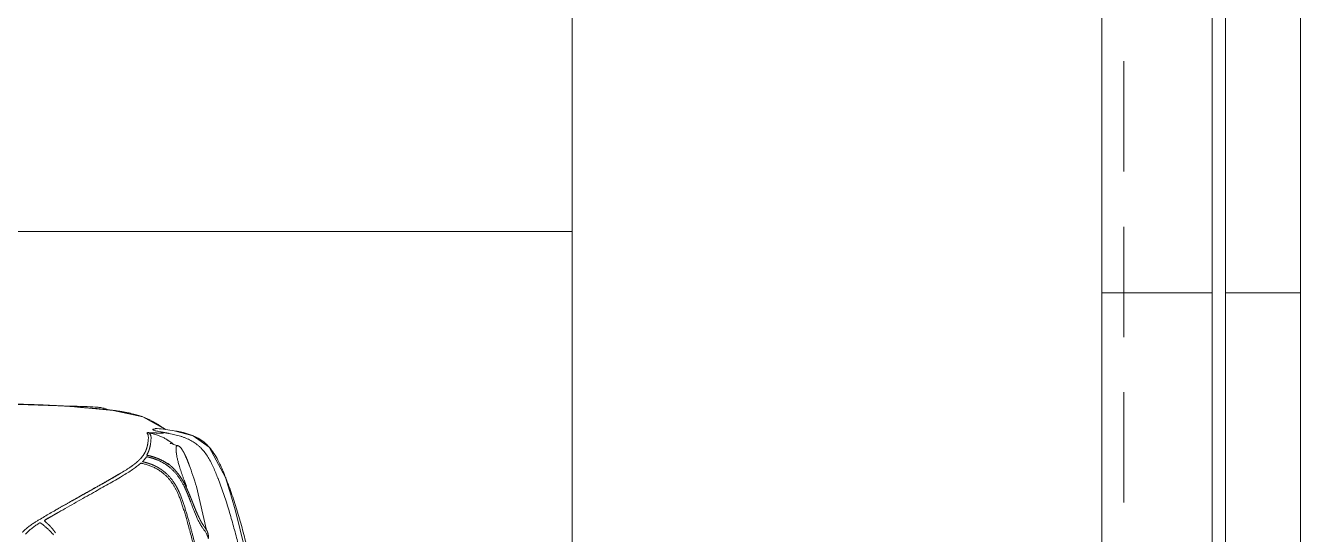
# Model space of a CAD drawing. Header units: metres. Extents: x -13316 to 152404, y -3899 to 30226.
# Drawn here: x 116609.7 to 116898.5, y 901.4 to 1016.8 of the extents above; entities that cross this region are included whole.
import ezdxf
from ezdxf.xclip import XClip

# ---------------------------------------------------------------- set-up
doc = ezdxf.new("R2010")
doc.units = ezdxf.units.M
doc.header["$LTSCALE"] = 100
doc.header["$MEASUREMENT"] = 0
doc.header["$XCLIPFRAME"] = 0
doc.linetypes.add('HIDDEN', pattern=[0.375, 0.25, -0.125])
doc.layers.get('0').update_dxf_attribs({"color": 9, "lineweight": 9})
for name, color, linetype, lineweight in [('04', 9, 'Continuous', 9), ('06A', 9, 'Continuous', 9), ('06D', 9, 'Continuous', 9), ('15', 9, 'Continuous', 9), ('40M', 9, 'Continuous', 9)]:
    doc.layers.add(name, color=color, linetype=linetype, lineweight=lineweight)

# ---------------------------------------------------------------- blocks, each defined once
blk = doc.blocks.new('p-harpusta-ust')
at = {"layer": '06A'}
for points in [[(2204.54, 3700), (712.54, 3700), (712.54, 3595), (729.54, 3595), (729.54, 3683), (2237.54, 3683), (2237.54, -103), (729.54, -103), (729.54, -3), (-30.46, -3), (-30.46, -20), (712.54, -20), (712.54, -120), (2204.54, -120)], [(1700, 3700), (1700, 3683.01)], [(2204.54, -75), (757.54, -75), (757.54, 25), (-30.46, 25), (-30.46, 0), (732.54, 0), (732.54, -100), (2234.54, -100), (2234.54, 3680), (732.54, 3680), (732.54, 3595), (757.54, 3595), (757.54, 3655), (2204.54, 3655)], [(1700, 3680), (1700, 3655)]]:
    blk.add_lwpolyline(points, dxfattribs=at)
at = {"layer": '06D', "linetype": 'HIDDEN'}
for points in [[(732.54, 3595), (732.54, 3680), (1572.54, 3680), (2204.54, 3680)], [(752.54, 3595), (752.54, 3660), (1572.54, 3660), (2204.54, 3660)]]:
    blk.add_lwpolyline(points, dxfattribs=at)
at = {"layer": '15'}
blk.add_lwpolyline([(729.54, 3595), (729.54, 3683), (2237.54, 3683), (2237.54, -103), (729.54, -103), (729.54, -3), (-30.46, -3), (-30.46, 0), (732.54, 0), (732.54, -100), (2234.54, -100), (2234.54, 3680), (732.54, 3680), (732.54, 3595)], close=True, dxfattribs=at)
blk = doc.blocks.new('p-araba-polo')
for p, q in [((3.7299, -0.546), (3.7299, -0.546)), ((3.7514, -0.624), (3.7743, -0.5251)), ((3.4392, -0.5659), (3.4392, -0.5659)), ((3.6419, -0.7275), (3.6419, -0.7275)), ((3.4804, -0.8048), (3.4804, -0.8048))]:
    blk.add_line(p, q)
at = {"flags": 128}
for points in [[(3.7308, -0.6835), (3.732, -0.6804), (3.7332, -0.6772), (3.7345, -0.6739)], [(3.6558, -0.7538), (3.6563, -0.7542), (3.6566, -0.7545), (3.6574, -0.7549)], [(3.6574, -0.7549), (3.6583, -0.7553), (3.6593, -0.7556), (3.6605, -0.7556)]]:
    blk.add_lwpolyline(points, dxfattribs=at)
for points, degree, knots in [([(3.8968, 0), (3.8968, -0.0121), (3.8967, -0.0363), (3.8959, -0.0725), (3.8947, -0.1088), (3.893, -0.145), (3.8908, -0.1812), (3.888, -0.2174), (3.8847, -0.2535), (3.8808, -0.2896), (3.8764, -0.3256), (3.8712, -0.3615), (3.8654, -0.3973), (3.8588, -0.4329), (3.8515, -0.4685), (3.8433, -0.5038), (3.8341, -0.5389), (3.824, -0.5737), (3.8128, -0.6082), (3.8043, -0.6309), (3.8001, -0.6422)], 3, [0, 0, 0, 0, 0.055558, 0.111113, 0.166668, 0.222224, 0.277781, 0.333337, 0.388894, 0.44445, 0.500005, 0.55556, 0.611116, 0.666671, 0.722227, 0.777783, 0.833339, 0.888892, 0.944445, 1, 1, 1, 1]), ([(3.8174, -0.6444), (3.8199, -0.638), (3.8249, -0.6251), (3.8318, -0.6056), (3.8384, -0.5859), (3.8446, -0.566), (3.8505, -0.5459), (3.856, -0.5257), (3.8613, -0.5053), (3.8662, -0.4849), (3.8708, -0.4643), (3.8752, -0.4435), (3.8792, -0.4228), (3.883, -0.4019), (3.8866, -0.3809), (3.8899, -0.3599), (3.893, -0.3389), (3.8958, -0.3178), (3.8985, -0.2966), (3.9009, -0.2755), (3.9031, -0.2543), (3.9051, -0.2331), (3.9069, -0.2119), (3.9086, -0.1907), (3.91, -0.1695), (3.9113, -0.1483), (3.9123, -0.1271), (3.9133, -0.1059), (3.914, -0.0847), (3.9146, -0.0635), (3.915, -0.0423), (3.9152, -0.0212), (3.9153, -0.007), (3.9153, 0)], 3, [0, 0, 0, 0, 0.031503, 0.063111, 0.094824, 0.126637, 0.158547, 0.190546, 0.222628, 0.254786, 0.287011, 0.319297, 0.351636, 0.384021, 0.416445, 0.448899, 0.481372, 0.513858, 0.546357, 0.578861, 0.611362, 0.643854, 0.676332, 0.708795, 0.741239, 0.773662, 0.806063, 0.838441, 0.870794, 0.903125, 0.935433, 0.967723, 1, 1, 1, 1]), ([(3.7299, -0.546), (3.7326, -0.5363), (3.7381, -0.5169), (3.7456, -0.4876), (3.7529, -0.4583), (3.7597, -0.4288), (3.7661, -0.3992), (3.7721, -0.3696), (3.7777, -0.3398), (3.7828, -0.31), (3.7875, -0.2801), (3.7918, -0.2501), (3.7957, -0.2201), (3.7992, -0.19), (3.8022, -0.1598), (3.8038, -0.1397), (3.8047, -0.1296)], 3, [0, 0, 0, 0, 0.071461, 0.142913, 0.214376, 0.285822, 0.357282, 0.428734, 0.500167, 0.571583, 0.64299, 0.714393, 0.785796, 0.857198, 0.928599, 1, 1, 1, 1]), ([(3.3918, -0.5389), (3.3904, -0.5381), (3.3878, -0.5363), (3.3839, -0.5336), (3.38, -0.5308), (3.3763, -0.528), (3.3729, -0.5252), (3.3698, -0.5223), (3.3668, -0.5193), (3.365, -0.517), (3.3641, -0.5159)], 3, [0, 0, 0, 0, 0.135189, 0.270177, 0.404927, 0.539624, 0.654876, 0.770059, 0.885089, 1, 1, 1, 1]), ([(3.4273, -0.5145), (3.4262, -0.5159), (3.4239, -0.5188), (3.4208, -0.522), (3.4183, -0.5245), (3.4164, -0.5263), (3.4145, -0.5281), (3.4126, -0.5298), (3.4107, -0.5315), (3.4088, -0.5331), (3.4068, -0.5347), (3.4049, -0.5363), (3.403, -0.5378), (3.4015, -0.539), (3.4005, -0.5397), (3.4, -0.5401), (3.3996, -0.5405), (3.3991, -0.5408), (3.3986, -0.5412), (3.3981, -0.5416), (3.3976, -0.542), (3.3973, -0.5422), (3.3971, -0.5423)], 3, [0, 0, 0, 0, 0.127806, 0.254933, 0.318226, 0.381331, 0.444235, 0.506923, 0.569381, 0.631599, 0.69357, 0.755292, 0.816773, 0.878031, 0.893313, 0.908584, 0.923844, 0.939093, 0.954332, 0.969563, 0.984785, 1, 1, 1, 1]), ([(3.7735, -0.5185), (3.773, -0.5194), (3.7719, -0.5212), (3.7697, -0.5243), (3.7679, -0.5268), (3.767, -0.5281)], 3, [0, 0, 0, 0, 0.333348, 0.666684, 1, 1, 1, 1]), ([(3.7735, -0.5185), (3.774, -0.5176), (3.7749, -0.5159), (3.7763, -0.5127), (3.777, -0.5104), (3.7773, -0.5088)], 3, [0, 0, 0, 0, 0.253002, 0.505984, 1, 1, 1, 1]), ([(3.3572, -0.5202), (3.3577, -0.5208), (3.3587, -0.522), (3.3608, -0.5242), (3.3635, -0.5269), (3.367, -0.5299), (3.3705, -0.5327), (3.3741, -0.5354), (3.379, -0.5388), (3.3828, -0.5413), (3.3853, -0.5429)], 3, [0, 0, 0, 0, 0.060335, 0.124578, 0.249278, 0.374233, 0.499321, 0.624409, 0.749543, 1, 1, 1, 1]), ([(3.3853, -0.5429), (3.3873, -0.5442), (3.3915, -0.5467), (3.3997, -0.5518), (3.4101, -0.5579), (3.4204, -0.5638), (3.4274, -0.5679), (3.4315, -0.5702), (3.4335, -0.5714), (3.4347, -0.5721)], 3, [0, 0, 0, 0, 0.124906, 0.24985, 0.49985, 0.749925, 0.874966, 0.92498, 1, 1, 1, 1]), ([(3.403, -0.5378), (3.403, -0.5378), (3.403, -0.5378), (3.403, -0.5378), (3.403, -0.5378), (3.403, -0.5378), (3.403, -0.5378)], 3, [0, 0, 0, 0, 1, 1, 1, 1, 1, 1, 1]), ([(3.403, -0.5378), (3.403, -0.5378), (3.403, -0.5378), (3.403, -0.5378), (3.403, -0.5378), (3.403, -0.5378), (3.403, -0.5378), (3.403, -0.5378), (3.403, -0.5378), (3.403, -0.5378), (3.403, -0.5378), (3.403, -0.5378), (3.403, -0.5378), (3.403, -0.5378), (3.403, -0.5378)], 7, [0, 0, 0, 0, 0, 0, 0, 0, 1, 1, 1, 1, 1, 1, 1, 1, 1, 1, 1, 1, 1, 1, 1]), ([(3.4092, -0.5441), (3.4087, -0.5445), (3.4078, -0.5452), (3.4071, -0.5465), (3.4076, -0.5476), (3.4085, -0.5481), (3.4089, -0.5484)], 3, [0, 0, 0, 0, 0.263807, 0.500052, 0.736261, 1, 1, 1, 1]), ([(3.4089, -0.5484), (3.414, -0.5514), (3.4241, -0.5573), (3.4341, -0.563), (3.4392, -0.5659)], 3, [0, 0, 0, 0, 0.499997, 1, 1, 1, 1]), ([(3.7106, -0.6052), (3.7118, -0.6022), (3.7143, -0.5961), (3.7176, -0.5868), (3.7208, -0.5771), (3.7239, -0.567), (3.7269, -0.5566), (3.7289, -0.5496), (3.7299, -0.546)], 3, [0, 0, 0, 0, 0.155616, 0.31525, 0.479141, 0.64759, 0.821014, 1, 1, 1, 1]), ([(3.7141, -0.6071), (3.7152, -0.6043), (3.7175, -0.5987), (3.7205, -0.5902), (3.7234, -0.5816), (3.7261, -0.573), (3.7287, -0.5643), (3.7312, -0.5556), (3.7328, -0.5498), (3.7337, -0.5469)], 3, [0, 0, 0, 0, 0.14264, 0.285361, 0.428172, 0.571059, 0.714003, 0.856988, 1, 1, 1, 1]), ([(3.767, -0.5281), (3.7664, -0.5289), (3.7652, -0.5307), (3.763, -0.5338), (3.7607, -0.5375), (3.7581, -0.5419), (3.7563, -0.5454), (3.7554, -0.5472)], 3, [0, 0, 0, 0, 0.200624, 0.400934, 0.600937, 0.800584, 1, 1, 1, 1]), ([(3.4212, -0.5643), (3.4212, -0.5643), (3.4212, -0.5643), (3.4212, -0.5643), (3.4212, -0.5643), (3.4212, -0.5643), (3.4212, -0.5643)], 3, [0, 0, 0, 0, 1, 1, 1, 1, 1, 1, 1]), ([(3.4212, -0.5643), (3.4212, -0.5643), (3.4212, -0.5643), (3.4212, -0.5643), (3.4212, -0.5643), (3.4212, -0.5643), (3.4212, -0.5643)], 3, [0, 0, 0, 0, 1, 1, 1, 1, 1, 1, 1]), ([(3.4347, -0.5721), (3.4414, -0.5759), (3.4547, -0.5834), (3.4744, -0.5945), (3.4939, -0.6055), (3.5066, -0.6127), (3.513, -0.6162)], 3, [0, 0, 0, 0, 0.250088, 0.500081, 0.750046, 1, 1, 1, 1]), ([(3.4392, -0.5659), (3.4459, -0.5697), (3.4593, -0.5774), (3.4791, -0.5886), (3.4988, -0.5997), (3.5116, -0.607), (3.5181, -0.6106)], 3, [0, 0, 0, 0, 0.250005, 0.499995, 0.750003, 1, 1, 1, 1]), ([(3.7468, -0.5666), (3.7461, -0.5684), (3.7447, -0.5719), (3.7426, -0.5774), (3.7405, -0.583), (3.7391, -0.5868), (3.7384, -0.5887)], 3, [0, 0, 0, 0, 0.249816, 0.499724, 0.749781, 1, 1, 1, 1]), ([(3.6746, -0.6553), (3.6762, -0.654), (3.6794, -0.6513), (3.6839, -0.647), (3.6882, -0.6424), (3.6922, -0.6376), (3.6959, -0.6326), (3.6993, -0.6274), (3.7024, -0.622), (3.7054, -0.6165), (3.7081, -0.6109), (3.7098, -0.6071), (3.7106, -0.6052)], 3, [0, 0, 0, 0, 0.099992, 0.199992, 0.299988, 0.399982, 0.499978, 0.599981, 0.699987, 0.79999, 0.899989, 1, 1, 1, 1]), ([(3.513, -0.6162), (3.5186, -0.6194), (3.5299, -0.6257), (3.5464, -0.6351), (3.5626, -0.6443), (3.573, -0.6504), (3.5782, -0.6534)], 3, [0, 0, 0, 0, 0.250068, 0.500042, 0.750043, 1, 1, 1, 1]), ([(3.5181, -0.6106), (3.5237, -0.6138), (3.535, -0.6202), (3.5515, -0.6295), (3.5678, -0.6388), (3.5782, -0.6449), (3.5834, -0.648)], 3, [0, 0, 0, 0, 0.250003, 0.500002, 0.750004, 1, 1, 1, 1]), ([(3.6769, -0.6587), (3.6787, -0.6573), (3.6822, -0.6544), (3.6872, -0.6496), (3.6918, -0.6446), (3.6961, -0.6393), (3.6987, -0.6355), (3.7, -0.6336)], 3, [0, 0, 0, 0, 0.199996, 0.399992, 0.599991, 0.799994, 1, 1, 1, 1]), ([(3.7233, -0.6248), (3.7222, -0.6269), (3.72, -0.6311), (3.7164, -0.6372), (3.7126, -0.6433), (3.7098, -0.6471), (3.7084, -0.649)], 3, [0, 0, 0, 0, 0.250171, 0.500217, 0.75015, 1, 1, 1, 1]), ([(3.5782, -0.6534), (3.5821, -0.6558), (3.5899, -0.6605), (3.5971, -0.6652), (3.6007, -0.6676)], 3, [0, 0, 0, 0, 0.500144, 1, 1, 1, 1]), ([(3.5834, -0.648), (3.5874, -0.6504), (3.5954, -0.6552), (3.6027, -0.66), (3.6063, -0.6624)], 3, [0, 0, 0, 0, 0.500076, 1, 1, 1, 1]), ([(3.6063, -0.6624), (3.6096, -0.6647), (3.6161, -0.6692), (3.6216, -0.6739), (3.6243, -0.6762)], 3, [0, 0, 0, 0, 0.500136, 1, 1, 1, 1]), ([(3.6278, -0.6766), (3.6305, -0.676), (3.6359, -0.6747), (3.644, -0.6721), (3.652, -0.6689), (3.6599, -0.6651), (3.6675, -0.6606), (3.6722, -0.6571), (3.6746, -0.6553)], 3, [0, 0, 0, 0, 0.159308, 0.322994, 0.489699, 0.658429, 0.828591, 1, 1, 1, 1]), ([(3.7084, -0.649), (3.7071, -0.6507), (3.7044, -0.6541), (3.7001, -0.6589), (3.6955, -0.6634), (3.6922, -0.6662), (3.6906, -0.6677)], 3, [0, 0, 0, 0, 0.250005, 0.500006, 0.750004, 1, 1, 1, 1]), ([(3.7233, -0.6387), (3.7225, -0.6408), (3.7209, -0.645), (3.7187, -0.6513), (3.7166, -0.6574), (3.7147, -0.6635), (3.7135, -0.6673), (3.7129, -0.6693)], 3, [0, 0, 0, 0, 0.200275, 0.400507, 0.60049, 0.800241, 1, 1, 1, 1]), ([(3.7997, -0.6433), (3.7981, -0.6473), (3.7949, -0.6553), (3.7899, -0.6672), (3.7844, -0.6789), (3.7781, -0.6903), (3.7708, -0.7011), (3.765, -0.7075), (3.7621, -0.7107)], 3, [0, 0, 0, 0, 0.166182, 0.332514, 0.49905, 0.665821, 0.832816, 1, 1, 1, 1]), ([(3.7799, -0.7136), (3.7879, -0.7046), (3.7968, -0.6908), (3.8082, -0.6672), (3.8136, -0.654), (3.8172, -0.6448)], 3, [0, 0, 0, 0, 0.458817, 0.622395, 1, 1, 1, 1]), ([(3.6243, -0.6762), (3.6245, -0.6764), (3.6249, -0.6768), (3.6263, -0.6769), (3.6273, -0.6767), (3.6278, -0.6766)], 3, [0, 0, 0, 0, 0.33657, 0.664105, 1, 1, 1, 1]), ([(3.6289, -0.6804), (3.631, -0.6799), (3.6352, -0.679), (3.6415, -0.6772), (3.6476, -0.6751), (3.6516, -0.6734), (3.6536, -0.6726)], 3, [0, 0, 0, 0, 0.250006, 0.500007, 0.750006, 1, 1, 1, 1]), ([(3.6381, -0.6911), (3.6372, -0.6899), (3.6354, -0.6874), (3.6331, -0.6849), (3.632, -0.6836)], 3, [0, 0, 0, 0, 0.500029, 1, 1, 1, 1]), ([(3.6843, -0.6769), (3.685, -0.6764), (3.6864, -0.6754), (3.6877, -0.6744), (3.6884, -0.6739)], 3, [0, 0, 0, 0, 0.500012, 1, 1, 1, 1]), ([(3.7129, -0.6693), (3.7124, -0.6709), (3.7114, -0.674), (3.7102, -0.6786), (3.709, -0.6829), (3.708, -0.6871), (3.7072, -0.691), (3.7065, -0.6948), (3.7062, -0.697), (3.706, -0.6982)], 3, [0, 0, 0, 0, 0.143178, 0.285809, 0.428387, 0.571114, 0.714004, 0.856981, 1, 1, 1, 1]), ([(3.7311, -0.6828), (3.7305, -0.6842), (3.7293, -0.687), (3.7276, -0.691), (3.7259, -0.6947), (3.7243, -0.6981), (3.7227, -0.7012), (3.7212, -0.7039), (3.7197, -0.7063), (3.7188, -0.7076), (3.7184, -0.7083)], 3, [0, 0, 0, 0, 0.125001, 0.250002, 0.375002, 0.500002, 0.625002, 0.750002, 0.875001, 1, 1, 1, 1]), ([(3.7349, -0.6727), (3.7343, -0.6745), (3.733, -0.6779), (3.7317, -0.6811), (3.7311, -0.6828)], 3, [0, 0, 0, 0, 0.495547, 1, 1, 1, 1]), ([(3.6409, -0.7204), (3.6411, -0.7217), (3.6415, -0.7242), (3.6417, -0.7264), (3.6419, -0.7275)], 3, [0, 0, 0, 0, 0.500012, 1, 1, 1, 1]), ([(3.6479, -0.7254), (3.6478, -0.7244), (3.6475, -0.7224), (3.6472, -0.72), (3.647, -0.7189)], 3, [0, 0, 0, 0, 0.499774, 1, 1, 1, 1]), ([(3.6848, -0.7302), (3.6849, -0.7301), (3.6905, -0.7267), (3.695, -0.7233), (3.6988, -0.7202), (3.6995, -0.7196)], 3, [0, 0, 0, 0, 0.284317, 0.878632, 1, 1, 1, 1]), ([(3.7009, -0.7505), (3.7197, -0.7475), (3.7493, -0.7404), (3.773, -0.7216), (3.7799, -0.7136)], 3, [0, 0, 0, 0, 0.646551, 1, 1, 1, 1]), ([(3.7056, -0.7145), (3.7057, -0.7149), (3.7061, -0.7158), (3.7068, -0.7165), (3.7077, -0.7169), (3.7085, -0.7168), (3.709, -0.7167), (3.7091, -0.7166)], 3, [0, 0, 0, 0, 0.235288, 0.470581, 0.705875, 0.941175, 1, 1, 1, 1]), ([(3.706, -0.6982), (3.706, -0.6982), (3.706, -0.6982), (3.706, -0.6982), (3.706, -0.6982), (3.706, -0.6982), (3.706, -0.6982)], 3, [0, 0, 0, 0, 1, 1, 1, 1.000001, 1.000001, 1.000001, 1.000001]), ([(3.7089, -0.7167), (3.7101, -0.7164), (3.7141, -0.7146), (3.7152, -0.7128), (3.7174, -0.7102)], 3, [0, 0, 0, 0, 0.136101, 1, 1, 1, 1]), ([(3.7621, -0.7107), (3.7607, -0.7121), (3.7579, -0.7149), (3.7533, -0.7188), (3.7485, -0.7224), (3.7436, -0.7257), (3.7384, -0.7286), (3.7331, -0.7313), (3.7294, -0.7329), (3.7276, -0.7337)], 3, [0, 0, 0, 0, 0.142965, 0.285982, 0.428979, 0.571915, 0.714754, 0.857457, 1, 1, 1, 1]), ([(3.642, -0.7397), (3.6418, -0.7402), (3.6416, -0.7414), (3.6411, -0.7429), (3.6404, -0.7444), (3.6396, -0.7453), (3.6392, -0.7457)], 3, [0, 0, 0, 0, 0.221287, 0.461031, 0.720285, 1, 1, 1, 1]), ([(3.6419, -0.7275), (3.642, -0.7284), (3.6422, -0.7303), (3.6423, -0.7328), (3.6424, -0.7353), (3.6423, -0.7376), (3.6421, -0.739), (3.642, -0.7397)], 3, [0, 0, 0, 0, 0.160277, 0.337825, 0.535128, 0.754926, 1, 1, 1, 1]), ([(3.6423, -0.746), (3.6423, -0.746), (3.6424, -0.7459), (3.6429, -0.7458), (3.6431, -0.7458)], 3, [0, 0, 0, 0, 0.500528, 1, 1, 1, 1]), ([(3.6431, -0.7458), (3.6458, -0.7452), (3.6511, -0.7441), (3.659, -0.742), (3.6667, -0.7393), (3.6742, -0.7361), (3.6815, -0.7323), (3.6868, -0.729), (3.6897, -0.727), (3.6903, -0.7266)], 3, [0, 0, 0, 0, 0.158644, 0.317513, 0.476648, 0.636014, 0.795575, 0.955312, 1, 1, 1, 1]), ([(3.6442, -0.7453), (3.6444, -0.7451), (3.6449, -0.7448), (3.6452, -0.7444), (3.6454, -0.7442)], 3, [0, 0, 0, 0, 0.499449, 1, 1, 1, 1]), ([(3.6446, -0.7452), (3.6444, -0.7453), (3.6442, -0.7453), (3.6442, -0.7453), (3.6442, -0.7453)], 3, [0, 0, 0, 0, 0.4918, 1, 1, 1, 1]), ([(3.6454, -0.7442), (3.6457, -0.7438), (3.6464, -0.743), (3.6472, -0.7415), (3.6477, -0.7399), (3.648, -0.7386), (3.6481, -0.7379)], 3, [0, 0, 0, 0, 0.25, 0.5, 0.75, 1, 1, 1, 1]), ([(3.6481, -0.7379), (3.6483, -0.7365), (3.6487, -0.7335), (3.6482, -0.7285), (3.648, -0.7261)], 3, [0, 0, 0, 0, 0.499729, 1, 1, 1, 1]), ([(3.6684, -0.7483), (3.6668, -0.7486), (3.6637, -0.7493), (3.6595, -0.7502), (3.6562, -0.7511), (3.6538, -0.752), (3.6529, -0.7524), (3.6525, -0.7527)], 3, [0, 0, 0, 0, 0.243786, 0.487231, 0.658342, 0.829202, 1, 1, 1, 1]), ([(3.6589, -0.7419), (3.6589, -0.7419), (3.6589, -0.7419), (3.6589, -0.7419), (3.6589, -0.7419), (3.6589, -0.7419), (3.6589, -0.7419)], 3, [0, 0, 0, 0, 1, 1, 1, 1.000001, 1.000001, 1.000001, 1.000001]), ([(3.6634, -0.7404), (3.6634, -0.7404), (3.6634, -0.7404), (3.6634, -0.7404), (3.6634, -0.7404), (3.6634, -0.7404), (3.6634, -0.7404), (3.6634, -0.7404), (3.6634, -0.7404), (3.6634, -0.7404), (3.6634, -0.7404), (3.6634, -0.7404), (3.6634, -0.7404), (3.6634, -0.7404), (3.6634, -0.7404)], 7, [0, 0, 0, 0, 0, 0, 0, 0, 1, 1, 1, 1, 1, 1, 1, 1.000001, 1.000001, 1.000001, 1.000001, 1.000001, 1.000001, 1.000001, 1.000001]), ([(3.6797, -0.7331), (3.6797, -0.7331), (3.6797, -0.7331), (3.6797, -0.7331), (3.6797, -0.7331), (3.6797, -0.7331), (3.6797, -0.7331), (3.6797, -0.7331), (3.6797, -0.7331), (3.6797, -0.7331), (3.6797, -0.7331), (3.6797, -0.7331), (3.6797, -0.7331)], 6, [0, 0, 0, 0, 0, 0, 0, 1, 1, 1, 1, 1, 1, 1, 1, 1, 1, 1, 1, 1]), ([(3.6797, -0.7331), (3.6797, -0.7331), (3.6797, -0.7331), (3.6797, -0.7331), (3.6797, -0.7331), (3.6797, -0.7331), (3.6797, -0.7331), (3.6797, -0.7331), (3.6797, -0.7331), (3.6797, -0.7331), (3.6797, -0.7331), (3.6797, -0.7331), (3.6797, -0.7331)], 6, [0, 0, 0, 0, 0, 0, 0, 1, 1, 1, 1, 1, 1, 1, 1, 1, 1, 1, 1, 1]), ([(3.7276, -0.7337), (3.7256, -0.7345), (3.7215, -0.7361), (3.7152, -0.7382), (3.7088, -0.7401), (3.7024, -0.7417), (3.6959, -0.7431), (3.6916, -0.744), (3.6894, -0.7444)], 3, [0, 0, 0, 0, 0.166659, 0.333321, 0.499987, 0.666656, 0.833327, 1, 1, 1, 1]), ([(3.7312, -0.7322), (3.7312, -0.7322), (3.7312, -0.7322), (3.7312, -0.7322), (3.7312, -0.7322), (3.7312, -0.7322), (3.7312, -0.7322), (3.7312, -0.7322), (3.7312, -0.7322), (3.7312, -0.7322)], 3, [0, 0, 0, 0, 0.125, 0.25, 0.5, 1, 1, 1, 1, 1, 1, 1]), ([(3.63, -0.7819), (3.6367, -0.7793), (3.6464, -0.775), (3.6606, -0.7668), (3.6723, -0.7592), (3.6777, -0.7555), (3.6807, -0.7535), (3.6809, -0.7534)], 3, [0, 0, 0, 0, 0.436591, 0.634385, 0.751254, 0.983784, 1, 1, 1, 1]), ([(3.6621, -0.7555), (3.6621, -0.7555), (3.6621, -0.7555), (3.6621, -0.7555), (3.6621, -0.7555), (3.6621, -0.7555), (3.6621, -0.7555), (3.6621, -0.7555), (3.6621, -0.7555), (3.6621, -0.7555), (3.6621, -0.7555)], 5, [0, 0, 0, 0, 0, 0, 1, 1, 1, 1, 1, 1, 1, 1, 1, 1, 1]), ([(3.46, -0.8061), (3.4566, -0.8063), (3.4499, -0.8067), (3.4362, -0.8075), (3.4129, -0.8086), (3.3796, -0.8099), (3.339, -0.8111), (3.2984, -0.812), (3.2603, -0.8127), (3.226, -0.8131), (3.193, -0.8134), (3.1656, -0.8135), (3.1487, -0.8134), (3.1435, -0.8134)], 3, [0, 0, 0, 0, 0.03531, 0.070597, 0.141114, 0.269195, 0.390859, 0.518959, 0.640794, 0.737038, 0.833171, 0.948447, 1, 1, 1, 1]), ([(3.4534, -0.8065), (3.4733, -0.8062), (3.5024, -0.8054), (3.5233, -0.8042), (3.533, -0.8032), (3.5394, -0.8022), (3.5462, -0.8005), (3.5507, -0.7987), (3.5521, -0.7981)], 3, [0, 0, 0, 0, 0.418831, 0.714948, 0.835581, 0.907738, 0.972168, 1, 1, 1, 1]), ([(3.4649, -0.8058), (3.4648, -0.8058), (3.4647, -0.8058), (3.4648, -0.8058), (3.4649, -0.8058)], 3, [0, 0, 0, 0, 0.506131, 1, 1, 1, 1]), ([(3.4649, -0.8058), (3.4695, -0.8055), (3.4787, -0.8047), (3.4878, -0.8037), (3.4924, -0.8031)], 3, [0, 0, 0, 0, 0.500005, 1, 1, 1, 1]), ([(3.4924, -0.8031), (3.496, -0.8029), (3.5031, -0.8024), (3.5136, -0.8016), (3.5237, -0.8008), (3.5336, -0.8), (3.5432, -0.799), (3.5524, -0.798), (3.5613, -0.797), (3.5699, -0.7958), (3.5781, -0.7946), (3.5859, -0.7933), (3.5934, -0.7919), (3.5988, -0.7908), (3.6016, -0.7902), (3.6022, -0.7901)], 3, [0, 0, 0, 0, 0.08164, 0.163278, 0.244914, 0.326547, 0.408179, 0.489811, 0.571441, 0.653071, 0.734702, 0.816332, 0.897962, 0.979592, 1, 1, 1, 1]), ([(3.5624, -0.7968), (3.5668, -0.7962), (3.5918, -0.7928), (3.6137, -0.7881), (3.6286, -0.7825), (3.63, -0.7819)], 3, [0, 0, 0, 0, 0.15043, 0.932957, 1, 1, 1, 1])]:
    blk.add_open_spline(points, degree=degree, knots=knots)
for points, degree in [([(3.7693, -0.4017), (3.7632, -0.431), (3.7565, -0.4602), (3.7494, -0.4892), (3.7418, -0.5181), (3.7337, -0.5469)], 5), ([(3.4092, -0.5441), (3.4141, -0.54), (3.4191, -0.5353), (3.4238, -0.5303), (3.4281, -0.5248), (3.432, -0.5191)], 5), ([(3.7775, -0.5177), (3.7771, -0.5191), (3.7766, -0.5206), (3.776, -0.522), (3.7752, -0.5235), (3.7743, -0.5251)], 5), ([(3.7775, -0.5177), (3.7775, -0.5174), (3.7776, -0.5171), (3.7777, -0.5169)], 3), ([(3.7778, -0.5161), (3.7787, -0.5118), (3.7785, -0.5089), (3.7779, -0.5057)], 3), ([(3.3918, -0.5389), (3.3927, -0.5395), (3.3935, -0.5401), (3.3944, -0.5406), (3.3953, -0.5412), (3.3962, -0.5418), (3.3971, -0.5423)], 6), ([(3.3971, -0.5423), (3.3972, -0.5424), (3.3972, -0.5424), (3.3973, -0.5424)], 3), ([(3.3973, -0.5424), (3.3972, -0.5424), (3.3972, -0.5424), (3.3972, -0.5424), (3.3972, -0.5424), (3.3972, -0.5423), (3.3971, -0.5423)], 6), ([(3.4392, -0.5659), (3.4349, -0.5635), (3.4306, -0.561), (3.4262, -0.5585), (3.4219, -0.556), (3.4176, -0.5535), (3.4133, -0.551), (3.4089, -0.5484)], 7), ([(3.7644, -0.5402), (3.7622, -0.5439), (3.7597, -0.5484), (3.7569, -0.5538), (3.7539, -0.5602), (3.7508, -0.5674), (3.7478, -0.5751), (3.7446, -0.5831)], 7), ([(3.7468, -0.5668), (3.7497, -0.5596), (3.7526, -0.5529), (3.7553, -0.5475)], 3), ([(3.7549, -0.5478), (3.755, -0.5478), (3.755, -0.5477), (3.755, -0.5477), (3.755, -0.5477), (3.755, -0.5477), (3.7551, -0.5477)], 6), ([(3.7551, -0.5477), (3.7552, -0.5477), (3.7552, -0.5476), (3.7553, -0.5475), (3.7553, -0.5474), (3.7554, -0.5473), (3.7554, -0.5472)], 6), ([(3.7743, -0.5251), (3.7733, -0.527), (3.772, -0.529), (3.7705, -0.531), (3.7688, -0.5334), (3.7668, -0.5363), (3.7644, -0.5402)], 6), ([(3.7666, -0.5287), (3.7667, -0.5287), (3.7667, -0.5287), (3.7667, -0.5286), (3.7667, -0.5286), (3.7667, -0.5286), (3.7667, -0.5286)], 6), ([(3.7666, -0.5287), (3.7666, -0.5287), (3.7666, -0.5287), (3.7666, -0.5287), (3.7666, -0.5287), (3.7666, -0.5287), (3.7666, -0.5287)], 6), ([(3.412, -0.559), (3.412, -0.559), (3.412, -0.559), (3.412, -0.559)], 3), ([(3.412, -0.559), (3.412, -0.559), (3.412, -0.559), (3.412, -0.559), (3.412, -0.559), (3.412, -0.559)], 5), ([(3.513, -0.6162), (3.4939, -0.6055), (3.4745, -0.5946), (3.4547, -0.5835), (3.4347, -0.5721)], 4), ([(3.7464, -0.567), (3.7465, -0.567), (3.7465, -0.567), (3.7465, -0.567), (3.7465, -0.567), (3.7465, -0.567), (3.7466, -0.567)], 6), ([(3.7466, -0.567), (3.7467, -0.5669), (3.7467, -0.5669), (3.7468, -0.5668), (3.7468, -0.5668), (3.7468, -0.5667), (3.7468, -0.5666)], 6), ([(3.4561, -0.5842), (3.4561, -0.5842), (3.4561, -0.5842), (3.4561, -0.5842)], 3), ([(3.4561, -0.5842), (3.4561, -0.5842), (3.4561, -0.5842), (3.4561, -0.5842), (3.4561, -0.5842), (3.4561, -0.5842)], 5), ([(3.7233, -0.6248), (3.7268, -0.6177), (3.73, -0.6105), (3.7329, -0.6032), (3.7357, -0.5959), (3.7384, -0.5887)], 5), ([(3.7446, -0.5831), (3.742, -0.5897), (3.7394, -0.5965), (3.7366, -0.6034), (3.7337, -0.6103), (3.7306, -0.6172), (3.7273, -0.624)], 6), ([(3.7382, -0.5889), (3.7383, -0.5889), (3.7384, -0.5889), (3.7384, -0.5889), (3.7384, -0.5888), (3.7384, -0.5888), (3.7384, -0.5887)], 6), ([(3.5782, -0.6534), (3.5628, -0.6443), (3.5465, -0.6352), (3.5299, -0.6258), (3.513, -0.6162)], 4), ([(3.7141, -0.6071), (3.7117, -0.6126), (3.7092, -0.6181), (3.7064, -0.6235), (3.7034, -0.6286), (3.7, -0.6336)], 5), ([(3.7273, -0.624), (3.7257, -0.6274), (3.7239, -0.6308), (3.7222, -0.6341), (3.7203, -0.6374), (3.7183, -0.6407)], 5), ([(3.7289, -0.624), (3.7277, -0.627), (3.7266, -0.63), (3.7255, -0.633), (3.7244, -0.6358), (3.7233, -0.6387)], 5), ([(3.7289, -0.624), (3.7277, -0.627), (3.7266, -0.63), (3.7255, -0.633), (3.7244, -0.6358), (3.7233, -0.6387)], 5), ([(3.7286, -0.624), (3.7282, -0.624), (3.7277, -0.624), (3.7273, -0.624)], 3), ([(3.7286, -0.624), (3.7283, -0.624), (3.7281, -0.624), (3.7278, -0.624), (3.7276, -0.624), (3.7273, -0.624)], 5), ([(3.7289, -0.624), (3.7289, -0.624), (3.7288, -0.624), (3.7288, -0.624), (3.7287, -0.624), (3.7286, -0.624), (3.7286, -0.624)], 6), ([(3.7289, -0.624), (3.7288, -0.624), (3.7287, -0.624), (3.7286, -0.624)], 3), ([(3.7346, -0.6735), (3.7406, -0.6572), (3.7462, -0.6408), (3.7514, -0.624)], 3), ([(3.6769, -0.6587), (3.6748, -0.6604), (3.6726, -0.662), (3.6704, -0.6636), (3.6681, -0.665), (3.6657, -0.6664)], 5), ([(3.6871, -0.6763), (3.6934, -0.6709), (3.7003, -0.6645), (3.7071, -0.657), (3.7131, -0.649), (3.7183, -0.6407)], 5), ([(3.708, -0.649), (3.708, -0.649), (3.7081, -0.6491), (3.7081, -0.6491), (3.7082, -0.6491), (3.7082, -0.6491), (3.7082, -0.6491)], 6), ([(3.7082, -0.6491), (3.7083, -0.6492), (3.7084, -0.6492), (3.7084, -0.6492), (3.7084, -0.6491), (3.7084, -0.6491), (3.7084, -0.649)], 6), ([(3.7997, -0.6433), (3.7998, -0.6429), (3.7999, -0.6426), (3.8001, -0.6422)], 3), ([(3.8001, -0.6422), (3.7999, -0.6426), (3.7998, -0.6429), (3.7997, -0.6433)], 3), ([(3.8175, -0.6441), (3.8175, -0.6442), (3.8175, -0.6443), (3.8175, -0.6443), (3.8174, -0.6444)], 4), ([(3.8174, -0.6444), (3.8174, -0.6444), (3.8175, -0.6443), (3.8175, -0.6442), (3.8175, -0.6442)], 4), ([(3.6246, -0.6873), (3.62, -0.6823), (3.6144, -0.6773), (3.6078, -0.6724), (3.6007, -0.6676)], 4), ([(3.6409, -0.7204), (3.6395, -0.7132), (3.6375, -0.7045), (3.6326, -0.6959), (3.6246, -0.6873)], 4), ([(3.6536, -0.6726), (3.6489, -0.6747), (3.644, -0.6765), (3.639, -0.678), (3.634, -0.6793), (3.6289, -0.6804)], 5), ([(3.6289, -0.6804), (3.6292, -0.6807), (3.6295, -0.6811), (3.6299, -0.6814), (3.6302, -0.6817), (3.6305, -0.682)], 5), ([(3.629, -0.6763), (3.629, -0.6763), (3.629, -0.6763), (3.629, -0.6763), (3.629, -0.6763), (3.629, -0.6763), (3.629, -0.6763)], 6), ([(3.629, -0.6763), (3.629, -0.6763), (3.629, -0.6763), (3.629, -0.6763), (3.629, -0.6763), (3.629, -0.6763), (3.629, -0.6763), (3.629, -0.6763)], 7), ([(3.629, -0.6763), (3.629, -0.6763), (3.629, -0.6763), (3.629, -0.6763), (3.629, -0.6763)], 4), ([(3.629, -0.6763), (3.629, -0.6763), (3.629, -0.6763), (3.629, -0.6763), (3.629, -0.6763)], 4), ([(3.6305, -0.682), (3.6308, -0.6823), (3.6311, -0.6827), (3.6314, -0.683), (3.6317, -0.6833), (3.632, -0.6836)], 5), ([(3.632, -0.6836), (3.6327, -0.6844), (3.6334, -0.6851), (3.634, -0.6859), (3.6347, -0.6866), (3.6353, -0.6874)], 5), ([(3.6353, -0.6874), (3.6359, -0.6881), (3.6365, -0.6889), (3.6371, -0.6896), (3.6376, -0.6904), (3.6381, -0.6911)], 5), ([(3.6381, -0.6911), (3.6382, -0.6912), (3.6383, -0.6913), (3.6383, -0.6914), (3.6385, -0.6914), (3.6386, -0.6915), (3.6388, -0.6915)], 6), ([(3.6843, -0.6769), (3.676, -0.6824), (3.6671, -0.687), (3.6578, -0.6905), (3.6482, -0.6931), (3.6385, -0.6952)], 5), ([(3.6388, -0.6915), (3.639, -0.6915), (3.6392, -0.6915), (3.6394, -0.6915), (3.6396, -0.6914), (3.6399, -0.6914), (3.6402, -0.6913)], 6), ([(3.6401, -0.6913), (3.6401, -0.6913), (3.6401, -0.6914), (3.6402, -0.6914), (3.6402, -0.6914), (3.6402, -0.6914), (3.6402, -0.6913)], 6), ([(3.6402, -0.6913), (3.6451, -0.6902), (3.65, -0.6889), (3.6548, -0.6874), (3.6596, -0.6856), (3.6642, -0.6837)], 5), ([(3.6657, -0.6664), (3.6634, -0.6678), (3.661, -0.6691), (3.6586, -0.6703), (3.6561, -0.6715), (3.6536, -0.6726)], 5), ([(3.6641, -0.6836), (3.6642, -0.6837), (3.6642, -0.6838), (3.6642, -0.6838), (3.6642, -0.6838), (3.6642, -0.6837), (3.6642, -0.6837)], 6), ([(3.6642, -0.6837), (3.6737, -0.6797), (3.6827, -0.6743), (3.6906, -0.6678)], 3), ([(3.6884, -0.6739), (3.6876, -0.6745), (3.6868, -0.6751), (3.6859, -0.6757), (3.6851, -0.6763), (3.6843, -0.6769)], 5), ([(3.6905, -0.6677), (3.6906, -0.6677), (3.6906, -0.6678), (3.6906, -0.6678), (3.6906, -0.6678), (3.6906, -0.6677), (3.6906, -0.6677)], 6), ([(3.7184, -0.7083), (3.7205, -0.7053), (3.7229, -0.7012), (3.7256, -0.6959), (3.7283, -0.6897), (3.7311, -0.6828)], 5), ([(3.7311, -0.6828), (3.731, -0.683), (3.7309, -0.6833), (3.7307, -0.6836), (3.7306, -0.6839), (3.7305, -0.6842)], 5), ([(3.7311, -0.6828), (3.731, -0.683), (3.7309, -0.6833), (3.7307, -0.6836), (3.7306, -0.6839), (3.7305, -0.6842)], 5), ([(3.7311, -0.6828), (3.732, -0.6804), (3.7329, -0.678), (3.7339, -0.6755), (3.7348, -0.673), (3.7357, -0.6704)], 5), ([(3.6351, -0.702), (3.6351, -0.702), (3.6351, -0.702), (3.6351, -0.702)], 3), ([(3.647, -0.7189), (3.6462, -0.7147), (3.6452, -0.7101), (3.6437, -0.7052), (3.6416, -0.7003), (3.6385, -0.6952)], 5), ([(3.6918, -0.7222), (3.6912, -0.7225), (3.6992, -0.7195), (3.7089, -0.7167)], 3), ([(3.706, -0.6982), (3.7053, -0.7028), (3.705, -0.7068), (3.7049, -0.7101), (3.7051, -0.7127), (3.7056, -0.7145)], 5), ([(3.7056, -0.7145), (3.706, -0.7157), (3.7065, -0.7165), (3.7072, -0.7169), (3.708, -0.717), (3.709, -0.7166)], 5), ([(3.7184, -0.7083), (3.7181, -0.7089), (3.7179, -0.7094), (3.7176, -0.7099), (3.7173, -0.7104), (3.7169, -0.7108)], 5), ([(3.7184, -0.7083), (3.7181, -0.7089), (3.7179, -0.7094), (3.7176, -0.7099), (3.7173, -0.7104), (3.7169, -0.7108)], 5), ([(3.6392, -0.7457), (3.6404, -0.7445), (3.6411, -0.7432), (3.6416, -0.7416), (3.642, -0.7397)], 4), ([(3.6417, -0.7463), (3.6412, -0.7463), (3.6407, -0.7463), (3.6403, -0.746), (3.64, -0.7457)], 4), ([(3.6417, -0.7463), (3.6412, -0.7463), (3.6407, -0.7463), (3.6403, -0.746), (3.64, -0.7457)], 4), ([(3.6417, -0.7463), (3.6478, -0.746), (3.6532, -0.7455), (3.6589, -0.7454), (3.665, -0.7455), (3.6714, -0.7451), (3.6769, -0.7448)], 6), ([(3.6769, -0.7448), (3.6714, -0.7451), (3.665, -0.7455), (3.6589, -0.7454), (3.6532, -0.7455), (3.6478, -0.746), (3.6417, -0.7463)], 6), ([(3.6423, -0.746), (3.6422, -0.746), (3.6421, -0.7461), (3.642, -0.7461), (3.6419, -0.7462), (3.6417, -0.7463)], 5), ([(3.6417, -0.7463), (3.6419, -0.7462), (3.6421, -0.7461), (3.6423, -0.746)], 3), ([(3.6441, -0.7453), (3.6442, -0.7453), (3.6443, -0.7453), (3.6443, -0.7453), (3.6444, -0.7453), (3.6445, -0.7453), (3.6446, -0.7452)], 6), ([(3.6446, -0.7452), (3.6445, -0.7453), (3.6444, -0.7453), (3.6444, -0.7453), (3.6443, -0.7453), (3.6442, -0.7453), (3.6441, -0.7453)], 6), ([(3.6442, -0.7453), (3.6445, -0.7451), (3.6448, -0.7449), (3.645, -0.7447), (3.6452, -0.7445), (3.6454, -0.7442)], 5), ([(3.6446, -0.7452), (3.6444, -0.7453), (3.6443, -0.7453), (3.6442, -0.7453), (3.6442, -0.7453), (3.6442, -0.7453), (3.6442, -0.7453)], 6), ([(3.6454, -0.7442), (3.6465, -0.743), (3.6473, -0.7416), (3.6478, -0.74), (3.6481, -0.7379)], 4), ([(3.6616, -0.7556), (3.6747, -0.7543), (3.6879, -0.7526), (3.7009, -0.7505)], 3), ([(3.6684, -0.7483), (3.6754, -0.7469), (3.6824, -0.7458), (3.6894, -0.7444)], 3), ([(3.6894, -0.7444), (3.6864, -0.745), (3.6834, -0.7455), (3.6803, -0.7461), (3.6774, -0.7466), (3.6744, -0.7472), (3.6714, -0.7477), (3.6684, -0.7483)], 7), ([(3.6684, -0.7483), (3.6684, -0.7483), (3.6684, -0.7483), (3.6684, -0.7483), (3.6684, -0.7483), (3.6684, -0.7483), (3.6684, -0.7483)], 6), ([(3.681, -0.7324), (3.6807, -0.7326), (3.6804, -0.7328), (3.6801, -0.7329), (3.6797, -0.7331)], 4), ([(3.6871, -0.7287), (3.6865, -0.7291), (3.6859, -0.7295), (3.6853, -0.7299)], 3), ([(3.6894, -0.7444), (3.6894, -0.7444), (3.6894, -0.7444), (3.6894, -0.7444), (3.6894, -0.7444), (3.6894, -0.7444), (3.6894, -0.7444)], 6), ([(3.6894, -0.7444), (3.6894, -0.7444), (3.6894, -0.7444), (3.6894, -0.7444), (3.6894, -0.7444), (3.6894, -0.7444), (3.6894, -0.7444)], 6), ([(3.692, -0.7221), (3.6919, -0.7222), (3.6919, -0.7222), (3.6918, -0.7222)], 3), ([(3.6525, -0.7527), (3.6519, -0.7531), (3.6517, -0.7534), (3.652, -0.7536), (3.6524, -0.7538), (3.653, -0.7538), (3.6537, -0.7539), (3.6543, -0.7539)], 7), ([(3.6543, -0.7539), (3.6546, -0.7539), (3.6548, -0.7539), (3.655, -0.7539), (3.6553, -0.7539), (3.6555, -0.7539), (3.6557, -0.7539), (3.656, -0.7539)], 7), ([(3.6543, -0.7539), (3.6549, -0.7539), (3.6554, -0.7539), (3.656, -0.7539)], 3), ([(3.6613, -0.7556), (3.661, -0.7556), (3.6607, -0.7557), (3.6604, -0.7557), (3.66, -0.7556), (3.6597, -0.7556)], 5), ([(3.6598, -0.755), (3.6598, -0.7551), (3.6599, -0.7551), (3.6599, -0.7552), (3.66, -0.7552), (3.6601, -0.7553)], 5), ([(3.6606, -0.7556), (3.6608, -0.7556), (3.6612, -0.7556), (3.6617, -0.7556)], 3), ([(3.6613, -0.7556), (3.6615, -0.7556), (3.6616, -0.7556), (3.6618, -0.7556), (3.6619, -0.7556), (3.6621, -0.7555)], 5), ([(3.6621, -0.7555), (3.6618, -0.7556), (3.6616, -0.7556), (3.6613, -0.7556)], 3), ([(3.662, -0.7555), (3.662, -0.7555), (3.662, -0.7555), (3.662, -0.7555), (3.662, -0.7555), (3.6621, -0.7555)], 5), ([(3.6622, -0.7555), (3.6621, -0.7555), (3.6621, -0.7555), (3.6621, -0.7555), (3.6621, -0.7555), (3.6621, -0.7555)], 5), ([(3.6621, -0.7555), (3.6621, -0.7555), (3.6621, -0.7555), (3.6622, -0.7555)], 3), ([(3.6621, -0.7555), (3.6621, -0.7555), (3.6621, -0.7555), (3.6621, -0.7555)], 3), ([(3.4597, -0.8061), (3.4598, -0.8061), (3.4598, -0.8061), (3.4599, -0.8061), (3.4599, -0.8061), (3.46, -0.8061), (3.46, -0.8061)], 6), ([(3.4645, -0.8058), (3.4646, -0.8058), (3.4647, -0.8058), (3.4648, -0.8058), (3.4649, -0.8058)], 4), ([(3.4646, -0.8058), (3.4646, -0.8058), (3.4647, -0.8058), (3.4648, -0.8058), (3.4649, -0.8058)], 4), ([(3.4646, -0.8058), (3.4646, -0.8058), (3.4647, -0.8058), (3.4648, -0.8058), (3.4648, -0.8058), (3.4649, -0.8058), (3.4649, -0.8058)], 6), ([(3.4646, -0.8058), (3.4646, -0.8058), (3.4646, -0.8058), (3.4646, -0.8058)], 3), ([(3.4646, -0.8058), (3.4646, -0.8058), (3.4647, -0.8058), (3.4647, -0.8058), (3.4648, -0.8058), (3.4649, -0.8058), (3.4649, -0.8058)], 6), ([(3.4649, -0.8058), (3.4648, -0.8058), (3.4648, -0.8058), (3.4647, -0.8058), (3.4647, -0.8058), (3.4648, -0.8058), (3.4649, -0.8058)], 6)]:
    blk.add_open_spline(points, degree=degree)
at = {"layer": '40M'}
blk.add_lwpolyline([(3.3018, -0.8119), (3.4597, -0.8061), (3.5625, -0.7968), (3.63, -0.7819), (3.6813, -0.7534), (3.7009, -0.7505), (3.7439, -0.7391), (3.7799, -0.7136), (3.8172, -0.6448, 0.152071), (3.8172, 0.6448, 0.097947), (3.7799, 0.7136, 0.131733), (3.7439, 0.7391, 0.129735), (3.6894, 0.7444, -0.54352), (3.6813, 0.7534, 0.153109), (3.5521, 0.7981), (3.4348, 0.8075), (3.3018, 0.8119)], format="xyb", dxfattribs=at)
blk = doc.blocks.new('p-cati_vw')
at = {"layer": '06D'}
for points in [[(3152, -3675.03), (3152, 54.97), (1705, 54.97), (1705, -1115), (920, -1115), (920, -1520), (45, -1517.03), (45, -3135), (920, -3135), (920, -3575.03), (1705, -3575.03), (1705, -3675.03)], [(2383.6, -565), (2633.6, -565), (2633.6, -65), (2383.6, -65)], [(2633.6, -565), (2883.6, -565), (2883.6, -65), (2633.6, -65)]]:
    blk.add_lwpolyline(points, close=True, dxfattribs=at)
at = {"layer": '04'}
ref = blk.add_blockref('p-araba-polo', (2753.79, -525.24), dxfattribs=dict(at, xscale=-100, yscale=100, zscale=100, rotation=270))
XClip(ref).set_block_clipping_path([(-0.0924763951, -0.9835002962), (4.0650970395, 0.9845199444)])
at = {"layer": '06D', "rotation": 1.082915e-10}
blk.add_blockref('p-harpusta-ust', (947.46, -3600.03), dxfattribs=at)

msp = doc.modelspace()

# ---------------------------------------------------------------- block references
at = {"layer": '06D', "rotation": 269.9999999998917}
msp.add_blockref('p-cati_vw', (116798.49, 3603.68), dxfattribs=at)

doc.saveas('drawing.dxf')
